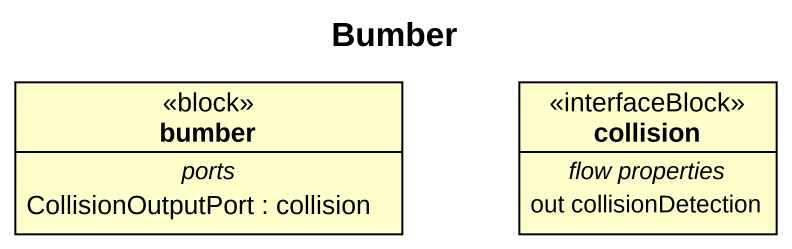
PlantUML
@startuml
title Bumber
hide circle
hide empty members
class bumber <<block>> {
  -- ports --
  CollisionOutputPort : collision
}
class collision <<interfaceBlock>> {
  -- flow properties --
  out collisionDetection
}
@enduml
